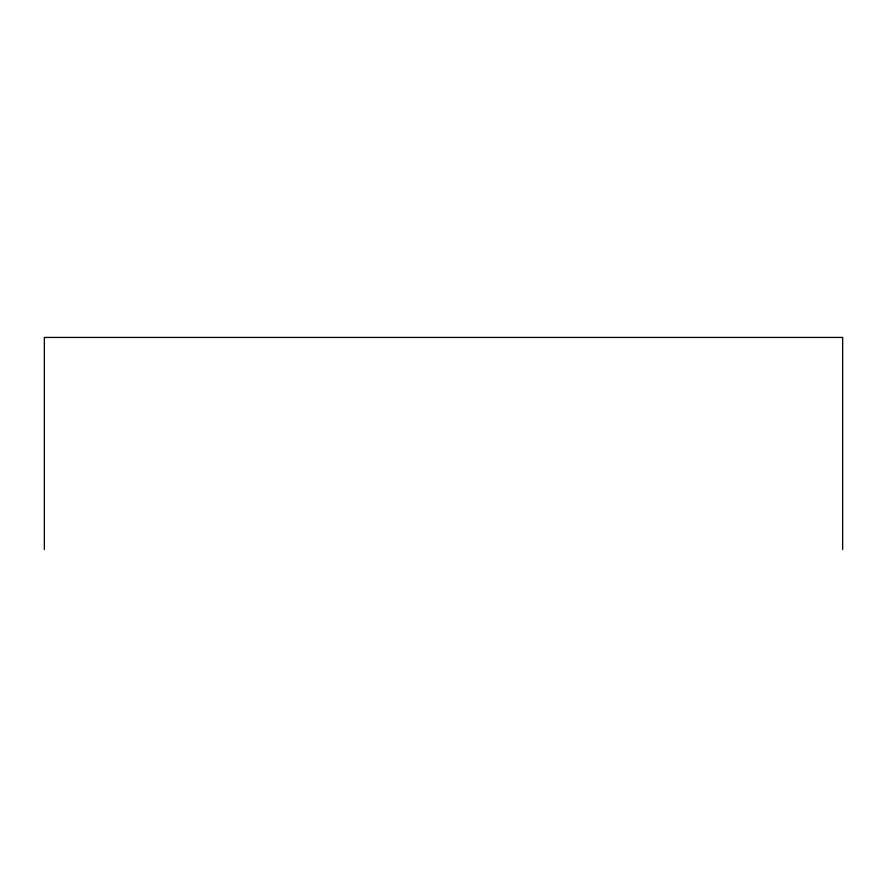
<?xml version="1.0" encoding="UTF-8"?>
<svg xmlns="http://www.w3.org/2000/svg" width="887" height="887" viewBox="0 0 887 887"><rect width="100%" height="100%" fill="white"/><g stroke="black" fill="none" stroke-linecap="round" stroke-linejoin="round"><path stroke-width="1.33" d="M842.65 549.563L842.65 337.437L44.35 337.437L44.35 549.563"/></g></svg>
